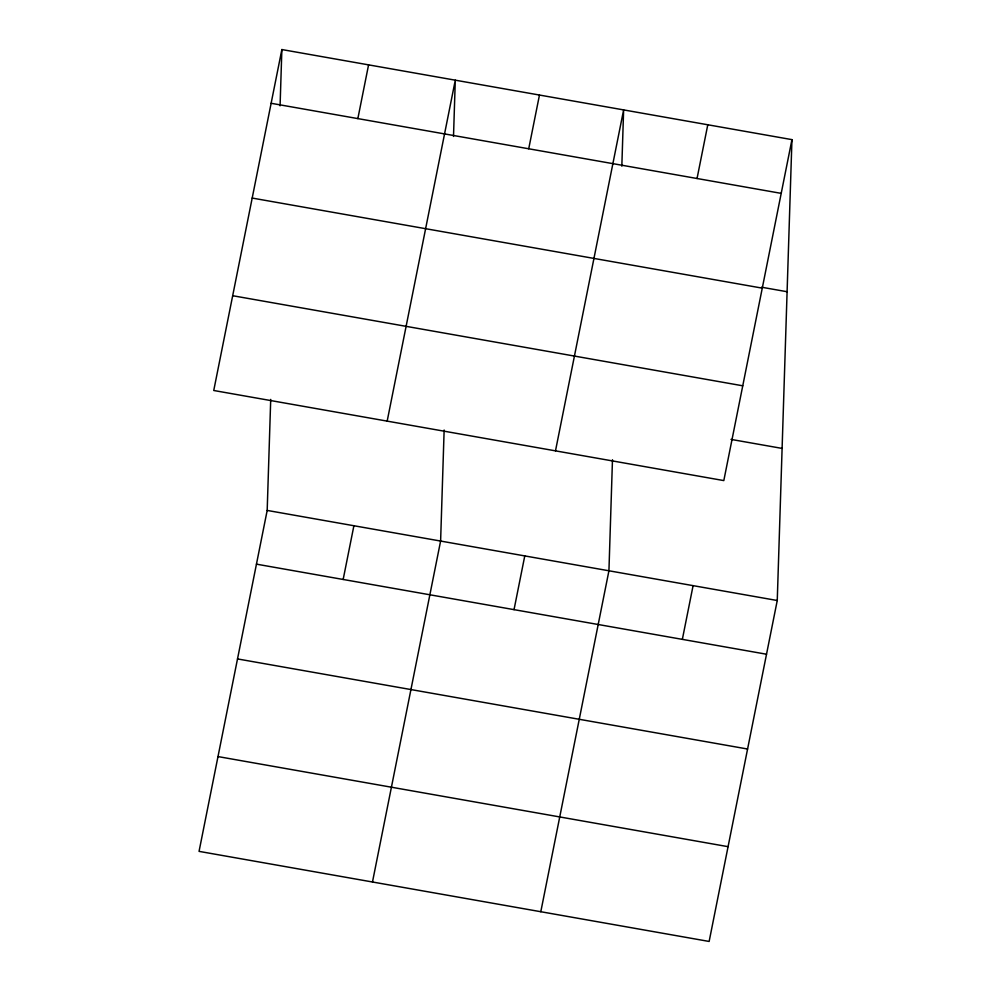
<?xml version="1.0" encoding="UTF-8"?>
<svg xmlns="http://www.w3.org/2000/svg" width="991" height="991" viewBox="0 0 991 991"><rect width="100%" height="100%" fill="white"/><g stroke="black" fill="none" stroke-linecap="round" stroke-linejoin="round"><path stroke-width="1.49" d="M791.945 139.632L723.814 480.585L213.746 390.491L281.865 49.55L791.945 139.632L777.254 600.509L709.135 941.45L199.055 851.368L267.186 510.427L270.716 399.398M280.081 105.826L281.865 49.55M444.141 430.032L440.611 541.049L372.48 881.99M453.506 136.448L455.29 80.184L387.171 421.125M612.475 459.75L608.932 570.779L540.801 911.72M621.828 166.178L623.624 109.902L555.493 450.855M357.85 118.598L368.578 64.861M343.159 579.462L353.898 525.738M528.723 148.774L539.463 95.049M514.032 609.651L524.772 555.914M697.045 178.504L707.785 124.767M682.353 639.368L693.093 585.644M271.138 103.287L781.205 193.369M761.546 287.217L787.102 291.726M252.197 198.064L762.277 288.146M232.687 295.714L742.755 385.796M731.011 439.397L782.11 448.415M267.186 510.427L777.254 600.509M256.446 564.152L766.526 654.233M237.506 658.928L747.586 749.023M217.995 756.579L728.063 846.673"/></g></svg>
